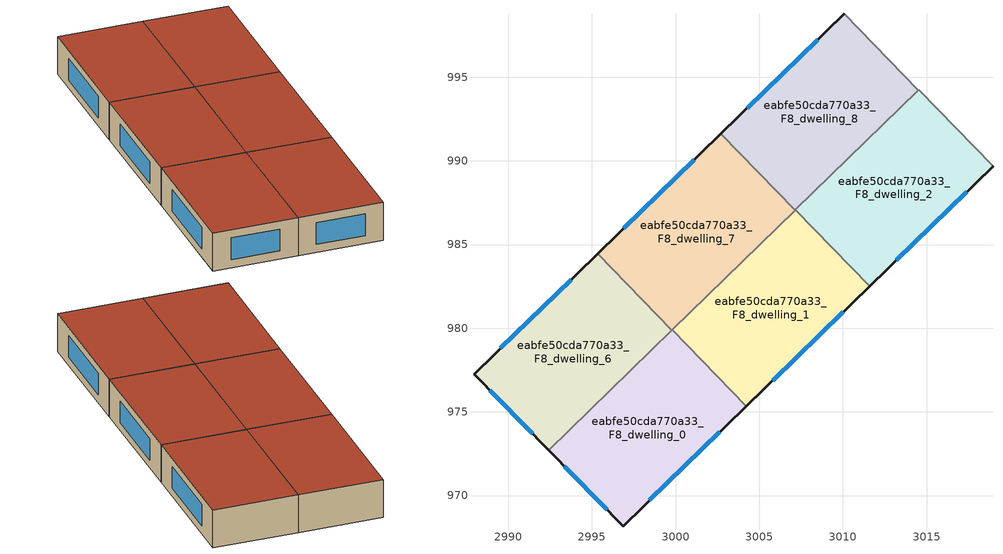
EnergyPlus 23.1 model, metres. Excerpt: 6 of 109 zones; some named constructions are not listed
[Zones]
eabfe50cda770a33_F8_dwelling_0
 floor to eabfe50cda770a33_F7_dwelling_0 (EU_floor_Construction): 2999.79,979.89 3004.23,975.34 2996.87,968.17 2992.41,972.71 z24
 wall outside (EU_wall_Construction): 2992.41,972.71 2996.87,968.17 3004.23,975.34 z24:27
 wall to eabfe50cda770a33_F8_dwelling_1 (EU_wall_Construction): 3004.23,975.34 2999.79,979.89 z24:27
 wall to eabfe50cda770a33_F8_dwelling_6 (EU_wall_Construction): 2999.78,979.88 2992.41,972.71 z24:27
 wall to eabfe50cda770a33_F8_dwelling_7 (EU_wall_Construction): 2999.79,979.89 2999.78,979.88 z24:27
 window (EU_Window_Construction): 2998.44,969.71 3002.65,973.8 / 2993.37,971.74 2995.91,969.15 z24.64:26.36
 roof outside (EU_roof_Construction): 3004.23,975.34 2999.79,979.89 2992.41,972.71 2996.87,968.17 z27
eabfe50cda770a33_F8_dwelling_1
 floor to eabfe50cda770a33_F7_dwelling_1 (EU_floor_Construction): 3007.16,987.07 3011.6,982.51 3004.23,975.34 2999.79,979.89 z24
 wall outside (EU_wall_Construction): 3004.23,975.34 3011.6,982.51 z24:27
 wall to eabfe50cda770a33_F8_dwelling_2 (EU_wall_Construction): 3011.6,982.51 3007.16,987.07 z24:27
 wall to eabfe50cda770a33_F8_dwelling_7 (EU_wall_Construction): 3007.15,987.05 2999.79,979.89 z24:27
 wall to eabfe50cda770a33_F8_dwelling_8 (EU_wall_Construction): 3007.16,987.07 3007.15,987.05 z24:27
 window (EU_Window_Construction): 3005.81,976.88 3010.02,980.98 z24.64:26.36
 roof outside (EU_roof_Construction): 3011.6,982.51 3007.16,987.07 2999.79,979.89 3004.23,975.34 z27
eabfe50cda770a33_F8_dwelling_2
 floor to eabfe50cda770a33_F7_dwelling_2 (EU_floor_Construction): 3014.53,994.24 3018.97,989.68 3011.6,982.51 3007.16,987.07 z24
 wall outside (EU_wall_Construction): 3011.6,982.51 3018.97,989.68 z24:27
 wall to eabfe50cda770a33_F8_dwelling_3 (EU_wall_Construction): 3018.97,989.68 3014.53,994.24 z24:27
 wall to eabfe50cda770a33_F8_dwelling_8 (EU_wall_Construction): 3014.52,994.22 3007.16,987.07 z24:27
 wall to eabfe50cda770a33_F8_dwelling_9 (EU_wall_Construction): 3014.53,994.24 3014.52,994.22 z24:27
 window (EU_Window_Construction): 3013.18,984.05 3017.39,988.15 z24.64:26.36
 roof outside (EU_roof_Construction): 3018.97,989.68 3014.53,994.24 3007.16,987.07 3011.6,982.51 z27
eabfe50cda770a33_F8_dwelling_6
 floor to eabfe50cda770a33_F7_dwelling_6 (EU_floor_Construction): 2995.34,984.43 2999.78,979.88 2992.41,972.71 2987.96,977.25 z24
 wall outside (EU_wall_Construction): 2995.34,984.43 2987.96,977.25 2992.41,972.71 z24:27
 wall to eabfe50cda770a33_F8_dwelling_7 (EU_wall_Construction): 2999.78,979.88 2995.34,984.43 z24:27
 window (EU_Window_Construction): 2988.91,976.28 2991.46,973.69 / 2993.76,982.9 2989.54,978.79 z24.64:26.36
 roof outside (EU_roof_Construction): 2999.78,979.88 2995.34,984.43 2987.96,977.25 2992.41,972.71 z27
eabfe50cda770a33_F8_dwelling_7
 floor to eabfe50cda770a33_F7_dwelling_7 (EU_floor_Construction): 3002.71,991.61 3007.15,987.05 2999.78,979.88 2995.34,984.43 z24
 wall outside (EU_wall_Construction): 3002.71,991.61 2995.34,984.43 z24:27
 wall to eabfe50cda770a33_F8_dwelling_8 (EU_wall_Construction): 3007.15,987.05 3002.71,991.61 z24:27
 window (EU_Window_Construction): 3001.13,990.07 2996.92,985.97 z24.64:26.36
 roof outside (EU_roof_Construction): 3007.15,987.05 3002.71,991.61 2995.34,984.43 2999.78,979.88 z27
eabfe50cda770a33_F8_dwelling_8
 floor to eabfe50cda770a33_F7_dwelling_8 (EU_floor_Construction): 3010.08,998.78 3014.52,994.22 3007.15,987.05 3002.71,991.61 z24
 wall outside (EU_wall_Construction): 3010.08,998.78 3002.71,991.61 z24:27
 wall to eabfe50cda770a33_F8_dwelling_9 (EU_wall_Construction): 3014.52,994.22 3010.08,998.78 z24:27
 window (EU_Window_Construction): 3008.5,997.24 3004.29,993.14 z24.64:26.36
 roof outside (EU_roof_Construction): 3014.52,994.22 3010.08,998.78 3002.71,991.61 3007.15,987.05 z27
[SCHEDULE:FILE] Column Number=1; Rows to Skip at Top=0; Number of Hours of Data=8760; Column Separator=Comma; Interpolate to Timestep=No; Minutes per Item=60; Adjust Schedule for Daylight Savings=Yes
Name | File
EU_Step8_GainSchedule_eabfe50cda770a33_F4_dwelling_1_f000 | ../../schedules/eabfe50cda770a33/eabfe50cda770a33_F4_dwelling_1_f000_gain.csv
EU_Step8_GainSchedule_eabfe50cda770a33_F4_dwelling_2_f000 | ../../schedules/eabfe50cda770a33/eabfe50cda770a33_F4_dwelling_2_f000_gain.csv
EU_Step8_GainSchedule_eabfe50cda770a33_F4_dwelling_3_f000 | ../../schedules/eabfe50cda770a33/eabfe50cda770a33_F4_dwelling_3_f000_gain.csv
EU_Step8_GainSchedule_eabfe50cda770a33_F4_dwelling_4_f000 | ../../schedules/eabfe50cda770a33/eabfe50cda770a33_F4_dwelling_4_f000_gain.csv
EU_Step8_GainSchedule_eabfe50cda770a33_F4_dwelling_5_f000 | ../../schedules/eabfe50cda770a33/eabfe50cda770a33_F4_dwelling_5_f000_gain.csv
EU_Step8_GainSchedule_eabfe50cda770a33_F4_dwelling_6_f000 | ../../schedules/eabfe50cda770a33/eabfe50cda770a33_F4_dwelling_6_f000_gain.csv
EU_Step8_GainSchedule_eabfe50cda770a33_F4_dwelling_7_f000 | ../../schedules/eabfe50cda770a33/eabfe50cda770a33_F4_dwelling_7_f000_gain.csv
EU_Step8_GainSchedule_eabfe50cda770a33_F4_dwelling_8_f000 | ../../schedules/eabfe50cda770a33/eabfe50cda770a33_F4_dwelling_8_f000_gain.csv
EU_Step8_GainSchedule_eabfe50cda770a33_F4_dwelling_9_f000 | ../../schedules/eabfe50cda770a33/eabfe50cda770a33_F4_dwelling_9_f000_gain.csv
EU_Step8_GainSchedule_eabfe50cda770a33_F4_dwelling_10_f000 | ../../schedules/eabfe50cda770a33/eabfe50cda770a33_F4_dwelling_10_f000_gain.csv
EU_Step8_GainSchedule_eabfe50cda770a33_F4_dwelling_11_f000 | ../../schedules/eabfe50cda770a33/eabfe50cda770a33_F4_dwelling_11_f000_gain.csv
EU_Step8_GainSchedule_eabfe50cda770a33_F7_dwelling_0_f000 | ../../schedules/eabfe50cda770a33/eabfe50cda770a33_F7_dwelling_0_f000_gain.csv
EU_Step8_GainSchedule_eabfe50cda770a33_F7_dwelling_1_f000 | ../../schedules/eabfe50cda770a33/eabfe50cda770a33_F7_dwelling_1_f000_gain.csv
EU_Step8_GainSchedule_eabfe50cda770a33_F7_dwelling_2_f000 | ../../schedules/eabfe50cda770a33/eabfe50cda770a33_F7_dwelling_2_f000_gain.csv
EU_Step8_GainSchedule_eabfe50cda770a33_F7_dwelling_3_f000 | ../../schedules/eabfe50cda770a33/eabfe50cda770a33_F7_dwelling_3_f000_gain.csv
EU_Step8_GainSchedule_eabfe50cda770a33_F7_dwelling_4_f000 | ../../schedules/eabfe50cda770a33/eabfe50cda770a33_F7_dwelling_4_f000_gain.csv
EU_Step8_GainSchedule_eabfe50cda770a33_F7_dwelling_5_f000 | ../../schedules/eabfe50cda770a33/eabfe50cda770a33_F7_dwelling_5_f000_gain.csv
EU_Step8_GainSchedule_eabfe50cda770a33_F7_dwelling_6_f000 | ../../schedules/eabfe50cda770a33/eabfe50cda770a33_F7_dwelling_6_f000_gain.csv
EU_Step8_GainSchedule_eabfe50cda770a33_F7_dwelling_7_f000 | ../../schedules/eabfe50cda770a33/eabfe50cda770a33_F7_dwelling_7_f000_gain.csv
EU_Step8_GainSchedule_eabfe50cda770a33_F7_dwelling_8_f000 | ../../schedules/eabfe50cda770a33/eabfe50cda770a33_F7_dwelling_8_f000_gain.csv
EU_Step8_GainSchedule_eabfe50cda770a33_F7_dwelling_9_f000 | ../../schedules/eabfe50cda770a33/eabfe50cda770a33_F7_dwelling_9_f000_gain.csv
EU_Step8_GainSchedule_eabfe50cda770a33_F7_dwelling_10_f000 | ../../schedules/eabfe50cda770a33/eabfe50cda770a33_F7_dwelling_10_f000_gain.csv
EU_Step8_GainSchedule_eabfe50cda770a33_F7_dwelling_11_f000 | ../../schedules/eabfe50cda770a33/eabfe50cda770a33_F7_dwelling_11_f000_gain.csv
